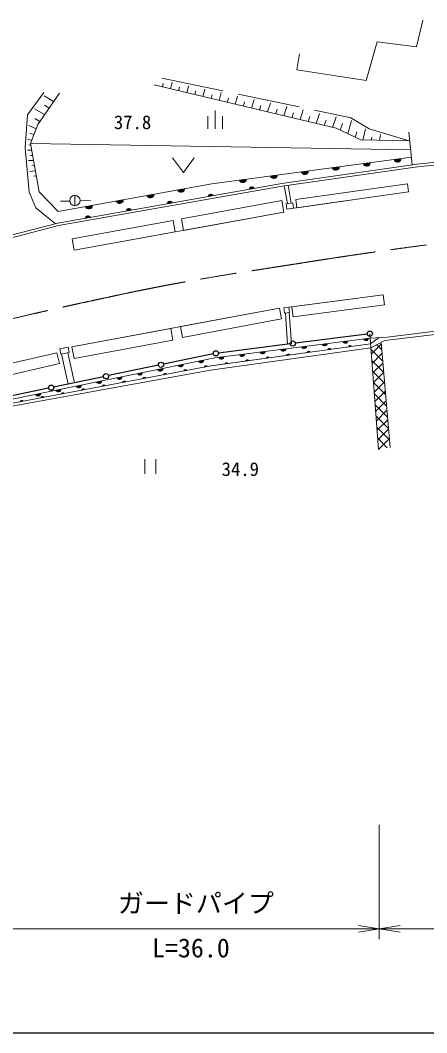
# Model space of a CAD drawing. Units: millimetres, scale not verified. Extents: x 40000 to 680000, y 20000 to 380000.
# Drawn here: x 103631 to 142718, y 205000 to 302438 of the extents above; entities that cross this region are included whole.
import ezdxf
from ezdxf.enums import TextEntityAlignment as Align

# ---------------------------------------------------------------- set-up
doc = ezdxf.new("R2010")
doc.units = ezdxf.units.MM
doc.header["$LTSCALE"] = 1000
doc.linetypes.add('CHAIN', pattern=[18.5, 12, -1.5, 3.5, -1.5])
doc.linetypes.add('DASHED', pattern=[7.5, 6, -1.5])
for name, color, linetype, lineweight in [('M-BMK', 2, 'CHAIN', 13), ('M-STR-HTXT', 7, 'Continuous', 13), ('M-STR-STRC', 7, 'Continuous', 25), ('M-TTL-BAND', 7, 'Continuous', 25), ('M-WORK', 1, 'Continuous', 13)]:
    doc.layers.add(name, color=color, linetype=linetype, lineweight=lineweight)
doc.styles.add('ＭＳ ゴシック', font='')
doc.styles.get('ＭＳ ゴシック').set_extended_font_data('MS Gothic')

# ---------------------------------------------------------------- blocks, each defined once
blk = doc.blocks.new('open_arrow')
at = {"color": 0, "linetype": 'Continuous', "lineweight": -2}
blk.add_lwpolyline([(7.5, 1.25), (0, 0), (7.5, -1.25)], dxfattribs=at)

msp = doc.modelspace()

# ---------------------------------------------------------------- hatches: boundary and pattern name
at = {"layer": 'M-WORK'}
h = msp.add_hatch(dxfattribs=at)
h.set_pattern_fill('USER', color=256, style=0, pattern_type=2)
h.set_pattern_definition([(45, (138085, 261136), (-494.975, 494.975), []), (135, (138085, 261136), (-494.975, -494.975), [])])
h.paths.add_polyline_path([(138085, 261136), (139190, 261336), (138350, 271435), (137347, 270913)])

# ---------------------------------------------------------------- linework, layer by layer
at = {"layer": 'M-BMK'}
msp.add_open_spline([(72021, 265157), (76474, 266531), (77621, 266879), (81224, 267938), (85485, 269191), (87867, 269917), (92165, 271034), (100285, 273146), (104859, 274242), (113063, 275995), (120020, 277482), (123978, 278018), (131006, 279126), (140361, 280601), (145636, 281196), (155035, 282363), (161649, 283184), (163757, 283436), (171980, 284363)], degree=3, knots=[0, 0, 0, 0, 1, 1, 1, 2, 2, 2, 3, 3, 3, 4, 4, 4, 5, 5, 5, 6, 6, 6, 6], dxfattribs=at)
at = {"layer": 'M-STR-HTXT'}
for p, q in [((138155, 225000), (138155, 214000)), ((138155, 225000), (138155, 214000)), ((101343, 215000), (138155, 215000)), ((138155, 215000), (248042, 215000))]:
    msp.add_line(p, q, dxfattribs=at)
at = {"layer": 'M-STR-STRC'}
for p, q in [((136996, 272241), (130090, 271359)), ((129594, 271295), (122688, 270412)), ((122195, 270330), (117404, 269333)), ((116914, 269231), (112122, 268235)), ((111633, 268133), (106841, 267136)), ((106352, 267035), (101560, 266038))]:
    msp.add_line(p, q, dxfattribs=at)
for centre in [(137244, 272273), (129842, 271327), (122440, 270381), (117159, 269282), (111878, 268184), (106596, 267085)]:
    msp.add_circle(centre, 250, dxfattribs=at)
at = {"layer": 'M-TTL-BAND'}
msp.add_line((40000, 205000), (579000, 205000), dxfattribs=at)
at = {"layer": 'M-WORK'}
for p, q in [((141725, 299869), (142358, 302438)), ((136905, 296633), (137960, 300362)), ((137960, 300362), (141725, 299869)), ((130467, 299201), (130220, 297653)), ((130220, 297653), (136905, 296633)), ((116497, 296216), (134017, 292041)), ((117303, 296024), (117379, 296337)), ((118082, 295839), (118235, 296464)), ((105910, 295487), (104331, 293345)), ((107388, 295436), (105316, 292391)), ((118860, 295653), (118943, 295986)), ((119638, 295468), (119808, 296133)), ((120416, 295282), (120508, 295635)), ((121194, 295097), (121382, 295801)), ((121973, 294911), (122073, 295284)), ((122751, 294726), (122956, 295469)), ((106825, 294610), (105931, 295180)), ((123529, 294541), (123639, 294932)), ((124307, 294355), (124531, 295137)), ((125085, 294170), (125205, 294581)), ((125864, 293984), (126107, 294805)), ((127420, 293613), (127684, 294473)), ((104331, 293345), (104112, 290171)), ((105974, 293359), (105001, 293920)), ((106400, 293985), (105946, 294259)), ((122375, 291989), (122375, 293739)), ((126642, 293799), (126772, 294229)), ((128198, 293428), (128339, 293878)), ((128977, 293243), (129262, 294141)), ((129755, 293057), (129906, 293526)), ((130533, 292872), (130840, 293808)), ((132089, 292501), (132420, 293475)), ((105316, 292391), (104608, 290581)), ((105528, 292703), (105035, 292972)), ((121675, 291989), (121675, 293214)), ((123075, 291989), (123075, 293214)), ((131311, 292686), (131474, 293174)), ((132868, 292315), (133042, 292822)), ((133646, 292130), (134000, 293142)), ((134395, 291862), (134603, 292486)), ((135117, 291519), (135492, 292779)), ((105163, 292001), (104449, 292295)), ((104946, 291445), (104576, 291551)), ((134017, 292041), (136386, 290916)), ((135840, 291175), (135980, 291707)), ((136581, 290912), (136824, 291984)), ((138181, 290879), (138262, 291434)), ((141007, 291666), (141328, 288528)), ((104734, 290891), (104365, 290952)), ((104638, 290418), (104452, 290434)), ((141179, 289978), (104608, 290581)), ((104608, 290581), (105453, 285937)), ((136386, 290916), (141030, 290822)), ((137381, 290896), (137433, 291171)), ((104112, 290171), (104487, 285902)), ((104727, 289926), (104331, 289945)), ((104817, 289434), (104618, 289435)), ((141804, 288596), (157213, 290191)), ((141829, 288347), (157239, 289942)), ((104906, 288942), (104422, 288925)), ((104996, 288450), (104754, 288431)), ((118264, 289202), (119314, 287802)), ((119314, 287802), (120364, 289202)), ((128777, 286718), (141794, 288595)), ((105085, 287958), (104513, 287890)), ((105175, 287466), (104890, 287420)), ((128812, 286471), (141829, 288347)), ((128769, 286717), (107251, 282916)), ((107305, 282671), (128812, 286471)), ((104487, 285902), (105113, 284370)), ((105453, 285937), (107282, 284038)), ((108883, 284591), (108883, 285591)), ((129271, 284262), (140978, 285919)), ((108395, 285036), (107492, 285033)), ((109388, 285057), (110383, 285080)), ((105113, 284370), (107009, 282853)), ((108811, 280306), (128982, 283965)), ((102363, 281647), (107251, 282916)), ((102426, 281405), (107305, 282671)), ((128969, 274750), (138539, 276001)), ((108592, 271007), (128560, 274744)), ((138703, 271619), (152733, 273266)), ((138907, 271939), (152583, 273654)), ((137276, 271854), (122341, 269945)), ((137244, 272273), (138085, 261136)), ((137276, 271854), (138907, 271939)), ((137318, 271299), (138155, 271900)), ((121757, 269153), (137318, 271299)), ((121934, 268757), (137347, 270913)), ((137347, 270913), (138703, 271619)), ((139190, 261336), (138350, 271435)), ((101571, 265066), (121934, 268757)), ((115621, 260198), (115621, 258798)), ((116671, 258798), (116671, 260198))]:
    msp.add_line(p, q, dxfattribs=at)
at = {"layer": 'M-WORK', "linetype": 'DASHED'}
for p, q in [((129011, 286500), (129317, 284787)), ((129407, 286557), (129674, 284838)), ((129145, 274265), (129316, 271251)), ((129720, 271303), (129474, 274308)), ((107601, 270316), (108231, 267432)), ((108838, 267559), (108197, 270443))]:
    msp.add_line(p, q, dxfattribs=at)
msp.add_lwpolyline([(117238, 296879), (135427, 293044), (137186, 291989), (141030, 290822)], dxfattribs=at)
at = {"layer": 'M-WORK'}
for points in [[(107282, 284038), (122058, 286711), (141253, 289261)], [(101422, 265671), (122341, 269945), (137276, 271854)], [(137318, 271299), (121948, 269179), (101506, 265330)]]:
    msp.add_lwpolyline(points, dxfattribs=at)
for points in [[(130233, 284398), (140978, 285919), (140866, 286707), (130122, 285186)], [(119335, 282215), (128982, 283965), (128778, 285091), (119130, 283341)], [(129271, 284262), (129909, 284352), (129837, 284861), (129199, 284771)], [(108811, 280306), (118542, 282071), (118342, 283170), (108612, 281405)], [(129743, 274852), (138539, 276001), (138662, 275056), (129867, 273906)], [(128969, 274750), (129465, 274815), (129530, 274316), (129034, 274251)], [(119025, 272960), (128560, 274744), (128756, 273698), (119221, 271914)], [(108592, 271007), (118105, 272788), (118316, 271655), (108804, 269875)], [(107420, 270820), (108233, 270992), (108343, 270473), (107529, 270301)], [(100821, 268990), (107154, 270444), (107394, 269398), (101062, 267944)]]:
    msp.add_lwpolyline(points, close=True, dxfattribs=at)
msp.add_circle((108883, 285091), 500, dxfattribs=at)
for centre, radius, start, end in [((136937, 288742), 354, 196.36365, 358.76883), ((136937, 288742), 283, 198.58769, 356.54479), ((136937, 288742), 212, 202.33401, 352.79846), ((136937, 288742), 142, 210.04574, 345.08673), ((136937, 288742), 100, 220.3634, 334.76907), ((139911, 289137), 354, 196.36365, 358.76883), ((139911, 289137), 283, 198.58769, 356.54479), ((139911, 289137), 212, 202.33401, 352.79846), ((139911, 289137), 142, 210.04574, 345.08673), ((139911, 289137), 100, 220.3634, 334.76907), ((128015, 287557), 354, 196.36365, 358.76883), ((128015, 287557), 283, 198.58769, 356.54479), ((128015, 287557), 212, 202.33401, 352.79846), ((128015, 287557), 142, 210.04574, 345.08673), ((128015, 287557), 100, 220.3634, 334.76907), ((130989, 287952), 354, 196.36365, 358.76883), ((130989, 287952), 283, 198.58769, 356.54479), ((130989, 287952), 212, 202.33401, 352.79846), ((130989, 287952), 142, 210.04574, 345.08673), ((130989, 287952), 100, 220.3634, 334.76907), ((133963, 288347), 354, 196.36365, 358.76883), ((133963, 288347), 283, 198.58769, 356.54479), ((133963, 288347), 212, 202.33401, 352.79846), ((133963, 288347), 142, 210.04574, 345.08673), ((133963, 288347), 100, 220.3634, 334.76907), ((125041, 287162), 354, 196.36365, 358.76883), ((125041, 287162), 283, 198.58769, 356.54479), ((125041, 287162), 212, 202.33401, 352.79846), ((125041, 287162), 142, 210.04574, 345.08673), ((125041, 287162), 100, 220.3634, 334.76907), ((116129, 285693), 354, 199.05423, 1.45941), ((116129, 285693), 283, 201.27827, 359.23537), ((116129, 285693), 212, 205.0246, 355.48904), ((116129, 285693), 142, 212.73633, 347.77731), ((116129, 285693), 100, 223.05399, 337.45965), ((119081, 286228), 354, 199.05423, 1.45941), ((119081, 286228), 283, 201.27827, 359.23537), ((119081, 286228), 212, 205.0246, 355.48904), ((119081, 286228), 142, 212.73633, 347.77731), ((119081, 286228), 100, 223.05399, 337.45965), ((121959, 285457), 256, 22.69906, 177.33829), ((121959, 285457), 205, 25.94435, 174.09299), ((121959, 285457), 154, 31.4788, 168.55854), ((121959, 285457), 102, 43.30206, 156.73528), ((121959, 285457), 100, 44.24754, 155.78981), ((125898, 286153), 256, 22.69906, 177.33829), ((125898, 286153), 205, 25.94435, 174.09299), ((125898, 286153), 154, 31.4788, 168.55854), ((125898, 286153), 102, 43.30206, 156.73528), ((125898, 286153), 100, 44.24754, 155.78981), ((110224, 284625), 354, 199.05423, 1.45941), ((110224, 284625), 283, 201.27827, 359.23537), ((110224, 284625), 212, 205.0246, 355.48904), ((110224, 284625), 142, 212.73633, 347.77731), ((110224, 284625), 100, 223.05399, 337.45965), ((113177, 285159), 354, 199.05423, 1.45941), ((113177, 285159), 283, 201.27827, 359.23537), ((113177, 285159), 212, 205.0246, 355.48904), ((113177, 285159), 142, 212.73633, 347.77731), ((113177, 285159), 100, 223.05399, 337.45965), ((118020, 284761), 256, 22.69906, 177.33829), ((118020, 284761), 205, 25.94435, 174.09299), ((118020, 284761), 154, 31.4788, 168.55854), ((118020, 284761), 102, 43.30206, 156.73528), ((118020, 284761), 100, 44.24754, 155.78981), ((110142, 283369), 256, 22.69906, 177.33829), ((110142, 283369), 205, 25.94435, 174.09299), ((114081, 284065), 256, 22.69906, 177.33829), ((114081, 284065), 205, 25.94435, 174.09299), ((114081, 284065), 154, 31.4788, 168.55854), ((114081, 284065), 102, 43.30206, 156.73528), ((114081, 284065), 100, 44.24754, 155.78981), ((110142, 283369), 154, 31.4788, 168.55854), ((110142, 283369), 102, 43.30206, 156.73528), ((110142, 283369), 100, 44.24754, 155.78981), ((130912, 271097), 256, 199.96438, 354.60361), ((130912, 271097), 205, 203.20968, 351.35832), ((130912, 271097), 154, 208.74412, 345.82387), ((130912, 271097), 102, 220.56739, 334.00061), ((130912, 271097), 100, 221.51286, 333.05513), ((132896, 271351), 256, 199.96438, 354.60361), ((132896, 271351), 205, 203.20968, 351.35832), ((132896, 271351), 154, 208.74412, 345.82387), ((132896, 271351), 102, 220.56739, 334.00061), ((132896, 271351), 100, 221.51286, 333.05513), ((134880, 271605), 256, 199.96438, 354.60361), ((134880, 271605), 205, 203.20968, 351.35832), ((134880, 271605), 154, 208.74412, 345.82387), ((134880, 271605), 102, 220.56739, 334.00061), ((134880, 271605), 100, 221.51286, 333.05513), ((135345, 270964), 162, 30.47351, 165.23378), ((135345, 270964), 130, 36.5893, 159.118), ((135345, 270964), 100, 46.53584, 149.17146), ((136864, 271858), 256, 199.96438, 354.60361), ((136864, 271858), 205, 203.20968, 351.35832), ((136864, 271858), 154, 208.74412, 345.82387), ((136864, 271858), 102, 220.56739, 334.00061), ((136864, 271858), 100, 221.51286, 333.05513), ((122977, 270083), 256, 199.96438, 354.60361), ((122977, 270083), 205, 203.20968, 351.35832), ((122977, 270083), 154, 208.74412, 345.82387), ((122977, 270083), 102, 220.56739, 334.00061), ((122977, 270083), 100, 221.51286, 333.05513), ((124961, 270337), 256, 199.96438, 354.60361), ((124961, 270337), 205, 203.20968, 351.35832), ((124961, 270337), 154, 208.74412, 345.82387), ((124961, 270337), 102, 220.56739, 334.00061), ((124961, 270337), 100, 221.51286, 333.05513), ((126945, 270590), 256, 199.96438, 354.60361), ((126945, 270590), 205, 203.20968, 351.35832), ((126945, 270590), 154, 208.74412, 345.82387), ((126945, 270590), 102, 220.56739, 334.00061), ((126945, 270590), 100, 221.51286, 333.05513), ((127420, 269871), 162, 30.47351, 165.23378), ((127420, 269871), 130, 36.5893, 159.118), ((127420, 269871), 100, 46.53584, 149.17146), ((128929, 270844), 256, 199.96438, 354.60361), ((128929, 270844), 205, 203.20968, 351.35832), ((128929, 270844), 154, 208.74412, 345.82387), ((128929, 270844), 102, 220.56739, 334.00061), ((128929, 270844), 100, 221.51286, 333.05513), ((129401, 270144), 162, 30.47351, 165.23378), ((129401, 270144), 130, 36.5893, 159.118), ((129401, 270144), 100, 46.53584, 149.17146), ((131382, 270418), 162, 30.47351, 165.23378), ((131382, 270418), 130, 36.5893, 159.118), ((131382, 270418), 100, 46.53584, 149.17146), ((133364, 270691), 162, 30.47351, 165.23378), ((133364, 270691), 130, 36.5893, 159.118), ((133364, 270691), 100, 46.53584, 149.17146), ((119046, 269329), 256, 204.22862, 358.86785), ((119046, 269329), 205, 207.47392, 355.62256), ((119046, 269329), 154, 213.00836, 350.08811), ((119046, 269329), 102, 224.83163, 338.26485), ((119046, 269329), 100, 225.7771, 337.31937), ((121005, 269730), 256, 204.22862, 358.86785), ((121005, 269730), 205, 207.47392, 355.62256), ((121005, 269730), 154, 213.00836, 350.08811), ((121005, 269730), 102, 224.83163, 338.26485), ((121005, 269730), 100, 225.7771, 337.31937), ((121483, 269028), 162, 33.28453, 168.04481), ((121483, 269028), 130, 39.40032, 161.92902), ((121483, 269028), 100, 49.34686, 151.98248), ((123457, 269324), 162, 30.47351, 165.23378), ((123457, 269324), 130, 36.5893, 159.118), ((123457, 269324), 100, 46.53584, 149.17146), ((125439, 269598), 162, 30.47351, 165.23378), ((125439, 269598), 130, 36.5893, 159.118), ((125439, 269598), 100, 46.53584, 149.17146), ((113167, 268128), 256, 204.22862, 358.86785), ((113167, 268128), 205, 207.47392, 355.62256), ((113167, 268128), 154, 213.00836, 350.08811), ((113167, 268128), 102, 224.83163, 338.26485), ((113167, 268128), 100, 225.7771, 337.31937), ((115127, 268529), 256, 204.22862, 358.86785), ((115127, 268529), 205, 207.47392, 355.62256), ((115127, 268529), 154, 213.00836, 350.08811), ((115127, 268529), 102, 224.83163, 338.26485), ((115127, 268529), 100, 225.7771, 337.31937), ((115587, 267918), 162, 33.28453, 168.04481), ((115587, 267918), 130, 39.40032, 161.92902), ((115587, 267918), 100, 49.34686, 151.98248), ((117086, 268929), 256, 204.22862, 358.86785), ((117086, 268929), 205, 207.47392, 355.62256), ((117086, 268929), 154, 213.00836, 350.08811), ((117086, 268929), 102, 224.83163, 338.26485), ((117086, 268929), 100, 225.7771, 337.31937), ((117552, 268288), 162, 33.28453, 168.04481), ((117552, 268288), 130, 39.40032, 161.92902), ((117552, 268288), 100, 49.34686, 151.98248), ((119518, 268658), 162, 33.28453, 168.04481), ((119518, 268658), 130, 39.40032, 161.92902), ((119518, 268658), 100, 49.34686, 151.98248), ((109248, 267327), 256, 204.22862, 358.86785), ((109248, 267327), 205, 207.47392, 355.62256), ((109248, 267327), 154, 213.00836, 350.08811), ((109248, 267327), 102, 224.83163, 338.26485), ((109248, 267327), 100, 225.7771, 337.31937), ((111208, 267728), 256, 204.22862, 358.86785), ((111208, 267728), 205, 207.47392, 355.62256), ((111208, 267728), 154, 213.00836, 350.08811), ((111208, 267728), 102, 224.83163, 338.26485), ((111208, 267728), 100, 225.7771, 337.31937), ((111656, 267178), 162, 33.28453, 168.04481), ((111656, 267178), 130, 39.40032, 161.92902), ((111656, 267178), 100, 49.34686, 151.98248), ((113621, 267548), 162, 33.28453, 168.04481), ((113621, 267548), 130, 39.40032, 161.92902), ((113621, 267548), 100, 49.34686, 151.98248), ((105329, 266527), 256, 204.22862, 358.86785), ((105329, 266527), 205, 207.47392, 355.62256), ((105329, 266527), 154, 213.00836, 350.08811), ((105329, 266527), 102, 224.83163, 338.26485), ((105329, 266527), 100, 225.7771, 337.31937), ((105759, 266067), 162, 33.28453, 168.04481), ((105759, 266067), 130, 39.40032, 161.92902), ((105759, 266067), 100, 49.34686, 151.98248), ((107289, 266927), 256, 204.22862, 358.86785), ((107289, 266927), 205, 207.47392, 355.62256), ((107289, 266927), 154, 213.00836, 350.08811), ((107289, 266927), 102, 224.83163, 338.26485), ((107289, 266927), 100, 225.7771, 337.31937), ((107725, 266437), 162, 33.28453, 168.04481), ((107725, 266437), 130, 39.40032, 161.92902), ((107725, 266437), 100, 49.34686, 151.98248), ((109690, 266807), 162, 33.28453, 168.04481), ((109690, 266807), 130, 39.40032, 161.92902), ((109690, 266807), 100, 49.34686, 151.98248), ((103794, 265697), 162, 33.28453, 168.04481), ((103794, 265697), 130, 39.40032, 161.92902), ((103794, 265697), 100, 49.34686, 151.98248)]:
    msp.add_arc(centre, radius, start, end, dxfattribs=at)

# ---------------------------------------------------------------- block references
at = {"layer": 'M-STR-HTXT', "xscale": 267, "yscale": 267, "rotation": 180}
msp.add_blockref('open_arrow', (138155, 215000), dxfattribs=at)
at = {"layer": 'M-STR-HTXT', "xscale": 267, "yscale": 267}
msp.add_blockref('open_arrow', (138155, 215000), dxfattribs=at)

# ---------------------------------------------------------------- texts
at = {"layer": 'M-STR-HTXT', "style": 'ＭＳ ゴシック'}
msp.add_text('ガードパイプ', height=1833, dxfattribs=at).set_placement((113016, 215999), align=Align.BOTTOM_LEFT)
msp.add_text('L=36.0', height=1833, dxfattribs=at).set_placement((120039, 211698), align=Align.BOTTOM_CENTER)
at = {"layer": 'M-WORK', "style": 'ＭＳ ゴシック'}
for s, p in [('37.8', (112632, 291567)), ('34.9', (122997, 258186))]:
    msp.add_text(s, height=1320, dxfattribs=at).set_placement(p, align=Align.BOTTOM_LEFT)

doc.saveas('drawing.dxf')
